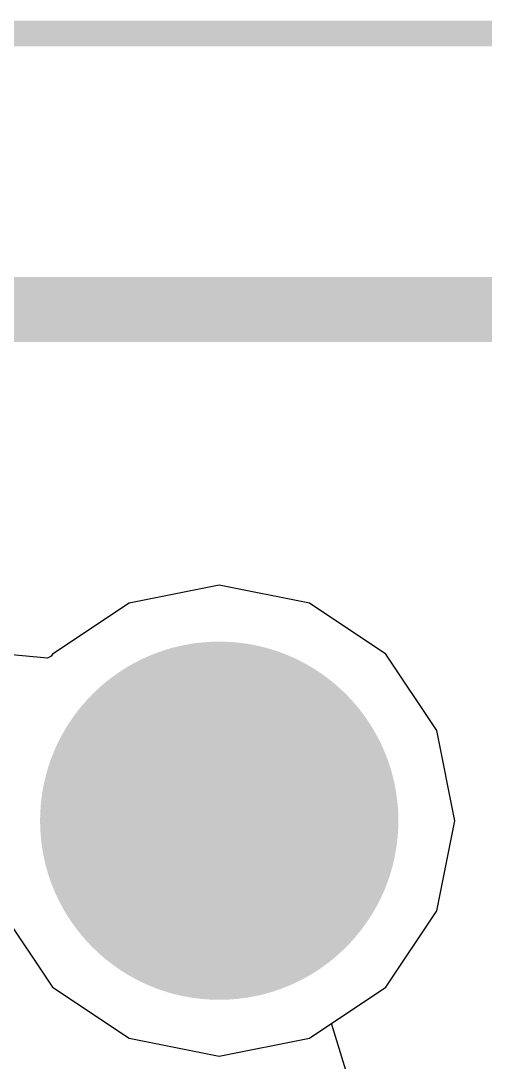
# Model space of a CAD drawing. Header units: inches. Extents: x 0.88 to 8.93, y 2.74 to 7.33.
# Drawn here: x 1.4135 to 1.4492, y 3.2137 to 3.2939 of the extents above; entities that cross this region are included whole.
import ezdxf

# ---------------------------------------------------------------- set-up
doc = ezdxf.new("R2010")
doc.units = ezdxf.units.IN
doc.header["$MEASUREMENT"] = 0
for name, color, linetype in [('Bottom Layer', 5, 'Continuous'), ('Bottom Solder', 6, 'Continuous'), ('Drill Drawing', 1, 'Continuous'), ('Mechanical 13', 56, 'Continuous'), ('Mechanical 15', 56, 'Continuous'), ('Multi-Layer', 9, 'Continuous'), ('Pad Holes', 156, 'Continuous'), ('Top Layer', 1, 'Continuous'), ('Top Overlay', 2, 'Continuous'), ('Top Solder', 216, 'Continuous')]:
    doc.layers.add(name, color=color, linetype=linetype)

# ---------------------------------------------------------------- blocks, each defined once
blk = doc.blocks.new('AMPHENOL_12401598E4_2A_34')
at = {"layer": 'Bottom Layer'}
h = blk.add_hatch(color=5, dxfattribs=at)
edge = h.paths.add_edge_path()
edge.add_arc((-0.141732, 0), 0.012795, 0, 360)
at = {"layer": 'Bottom Solder'}
h = blk.add_hatch(color=6, dxfattribs=at)
edge = h.paths.add_edge_path()
edge.add_arc((-0.141732, 0), 0.013795, 0, 360)
at = {"layer": 'Multi-Layer'}
h = blk.add_hatch(color=9, dxfattribs=at)
edge = h.paths.add_edge_path()
edge.add_arc((-0.141732, 0), 0.012795, 0, 360)
at = {"layer": 'Pad Holes'}
h = blk.add_hatch(color=7, dxfattribs=at)
edge = h.paths.add_edge_path()
edge.add_arc((-0.141732, 0), 0.012795, 0, 360)
at = {"layer": 'Top Layer'}
h = blk.add_hatch(color=1, dxfattribs=at)
edge = h.paths.add_edge_path()
edge.add_arc((-0.141732, 0), 0.012795, 0, 360)
at = {"layer": 'Top Solder'}
h = blk.add_hatch(color=216, dxfattribs=at)
edge = h.paths.add_edge_path()
edge.add_arc((-0.141732, 0), 0.013795, 0, 360)
at = {"layer": 'Mechanical 13'}
blk.add_lwpolyline([(-0.181102, -0.377559, 0.005, 0.005, 0), (-0.181102, 0.033858, 0.005, 0.005, 0)], format="xyseb", dxfattribs=at)
at = {"layer": 'Mechanical 15'}
blk.add_lwpolyline([(-0.202362, -0.387402, 0.001969, 0.001969, 0), (-0.202362, 0.049606, 0.001969, 0.001969, 0)], format="xyseb", dxfattribs=at)
at = {"layer": 'Top Overlay'}
blk.add_lwpolyline([(-0.181102, -0.011811, 0.005, 0.005, 0), (-0.181102, 0.033858, 0.005, 0.005, 0)], format="xyseb", dxfattribs=at)
blk.add_lwpolyline([(-0.182352, -0.011811, 0.0025, 0.0025, 1), (-0.179852, -0.011811, 0.0025, 0.0025, 1)], format="xyseb", close=True, dxfattribs=at)

msp = doc.modelspace()

# ---------------------------------------------------------------- linework, layer by layer
at = {"layer": 'Bottom Layer'}
for p, q in [((1.42874, 3.250427), (1.421797, 3.249046)), ((1.435684, 3.249046), (1.42874, 3.250427)), ((1.421797, 3.249046), (1.415911, 3.245113)), ((1.44157, 3.245113), (1.435684, 3.249046)), ((1.415516, 3.24481), (1.411334, 3.245192)), ((1.4158, 3.244947), (1.415516, 3.24481)), ((1.415911, 3.245113), (1.4158, 3.244947)), ((1.445503, 3.239227), (1.44157, 3.245113)), ((1.446884, 3.232283), (1.445503, 3.239227)), ((1.445503, 3.22534), (1.446884, 3.232283)), ((1.411977, 3.22534), (1.415911, 3.219454)), ((1.44157, 3.219454), (1.445503, 3.22534)), ((1.415911, 3.219454), (1.421797, 3.21552)), ((1.435684, 3.21552), (1.44157, 3.219454)), ((1.421797, 3.21552), (1.42874, 3.214139)), ((1.42874, 3.214139), (1.435684, 3.21552))]:
    msp.add_line(p, q, dxfattribs=at)
at = {"layer": 'Drill Drawing'}
for points in [[(1.43874, 3.232283, 0.002, 0.002, 1), (1.41874, 3.232283, 0.002, 0.002, 1)], [(1.41824, 3.232283, 0.001, 0.001, 1), (1.41924, 3.232283, 0.001, 0.001, 1)], [(1.43824, 3.232283, 0.001, 0.001, 1), (1.43924, 3.232283, 0.001, 0.001, 1)]]:
    msp.add_lwpolyline(points, format="xyseb", close=True, dxfattribs=at)
at = {"layer": 'Top Layer'}
for p, q in [((1.42874, 3.250427), (1.421797, 3.249046)), ((1.435684, 3.249046), (1.42874, 3.250427)), ((1.421797, 3.249046), (1.415911, 3.245113)), ((1.44157, 3.245113), (1.435684, 3.249046)), ((1.415516, 3.24481), (1.411334, 3.245192)), ((1.4158, 3.244947), (1.415516, 3.24481)), ((1.415911, 3.245113), (1.4158, 3.244947)), ((1.445503, 3.239227), (1.44157, 3.245113)), ((1.446884, 3.232283), (1.445503, 3.239227)), ((1.445503, 3.22534), (1.446884, 3.232283)), ((1.44157, 3.219454), (1.445503, 3.22534)), ((1.437391, 3.216661), (1.44157, 3.219454)), ((1.438585, 3.212724), (1.437391, 3.216661))]:
    msp.add_line(p, q, dxfattribs=at)

# ---------------------------------------------------------------- block references
at = {"rotation": 270}
msp.add_blockref('AMPHENOL_12401598E4_2A_34', (1.42874, 3.090551), dxfattribs=at)

doc.saveas('drawing.dxf')
